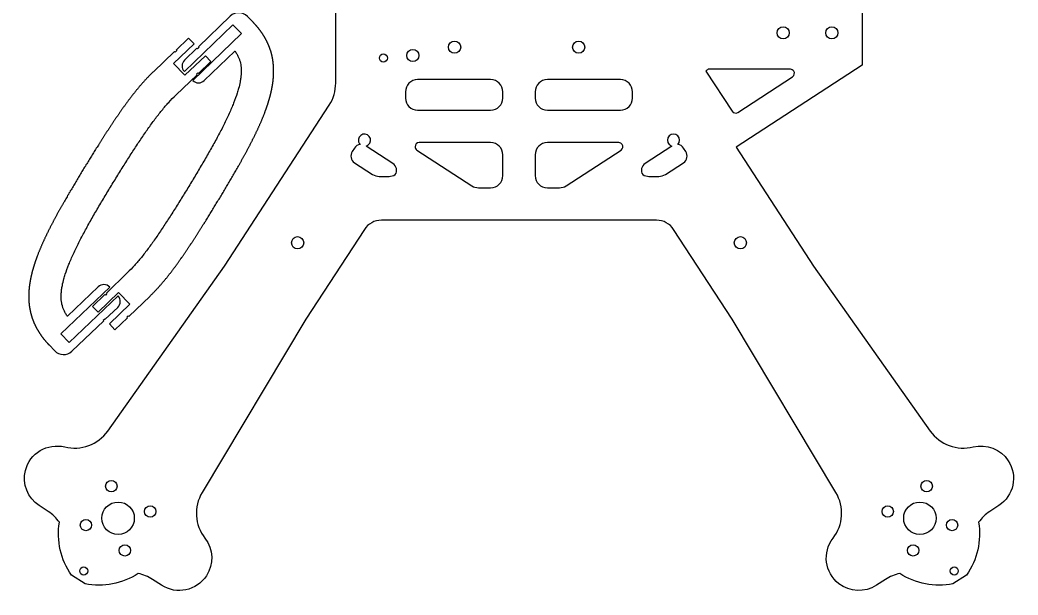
# Model space of a CAD drawing. Header units: millimetres. Extents: x 49 to 295, y -202 to 99.
# Drawn here: x 49 to 295.1, y -201.9 to -60.1 of the extents above; entities that cross this region are included whole.
import ezdxf

# ---------------------------------------------------------------- set-up
doc = ezdxf.new("R2010")
doc.units = ezdxf.units.MM
doc.header["$MEASUREMENT"] = 0
doc.layers.add('Layer 1', color=7, linetype='Continuous', lineweight=0)

msp = doc.modelspace()

# ---------------------------------------------------------------- linework, layer by layer
at = {"layer": 'Layer 1', "color": 18, "lineweight": 25, "true_color": 0x000000}
for p, q in [((218.15, -72.66), (224.61, -82.57)), ((238.96, -72.22), (218.66, -72.22)), ((225.99, -82.86), (239.51, -74.06))]:
    msp.add_line(p, q, dxfattribs=at)
for points in [[(81.09, -128.14), (81.19, -128.04), (81.29, -127.95), (81.39, -127.85), (81.49, -127.75), (81.59, -127.65), (81.69, -127.55), (81.79, -127.45), (81.89, -127.35), (81.99, -127.25), (82.09, -127.15), (82.18, -127.04), (82.28, -126.94), (82.38, -126.84), (82.48, -126.74), (82.57, -126.64), (82.67, -126.53), (82.77, -126.43), (82.86, -126.32), (82.96, -126.22), (83.06, -126.11), (83.15, -126.01), (83.25, -125.9), (83.34, -125.8), (83.44, -125.69), (83.53, -125.59), (83.63, -125.48), (83.72, -125.37), (83.81, -125.27), (83.91, -125.16), (84, -125.05), (84.09, -124.94), (84.19, -124.83), (84.28, -124.72), (84.37, -124.61), (84.47, -124.51), (84.56, -124.4), (84.65, -124.29), (84.74, -124.17), (84.83, -124.06), (84.92, -123.95), (85.02, -123.84), (85.11, -123.73), (85.2, -123.62), (85.29, -123.51), (85.38, -123.39), (85.47, -123.28), (85.56, -123.17), (85.65, -123.05), (85.74, -122.94), (85.83, -122.83), (85.92, -122.71), (86.01, -122.6), (86.1, -122.48), (86.19, -122.37), (86.28, -122.25), (86.36, -122.14), (86.45, -122.02), (86.54, -121.9), (86.63, -121.79), (86.72, -121.67), (86.81, -121.55), (86.89, -121.44), (86.98, -121.32), (87.07, -121.2), (87.16, -121.08), (87.25, -120.96), (87.33, -120.85), (87.42, -120.73), (87.51, -120.61), (87.6, -120.49), (87.68, -120.37), (87.77, -120.25), (87.86, -120.13), (87.94, -120.01), (88.03, -119.89), (88.12, -119.77), (88.2, -119.65), (88.29, -119.53), (88.38, -119.4), (88.46, -119.28), (88.55, -119.16), (88.63, -119.04), (88.72, -118.92), (88.81, -118.79), (88.89, -118.67), (88.98, -118.55), (89.06, -118.42), (89.15, -118.3), (89.24, -118.18), (89.32, -118.05), (89.41, -117.93), (89.49, -117.8), (89.58, -117.68), (89.66, -117.55), (89.75, -117.43), (89.83, -117.3), (89.92, -117.18), (90, -117.05), (90.09, -116.93), (90.17, -116.8), (90.26, -116.67), (90.34, -116.55), (90.43, -116.42), (90.51, -116.29), (90.6, -116.17), (90.68, -116.04), (90.77, -115.91), (90.85, -115.78), (90.94, -115.66), (91.02, -115.53), (91.11, -115.4), (91.19, -115.27), (91.28, -115.14), (91.36, -115.02), (91.44, -114.89), (91.53, -114.76), (91.61, -114.63), (91.7, -114.5), (91.78, -114.37), (91.87, -114.24), (91.95, -114.11), (92.04, -113.98), (92.12, -113.85), (92.21, -113.72), (92.29, -113.59), (92.37, -113.46), (92.46, -113.33), (92.54, -113.19), (92.63, -113.06), (92.71, -112.93), (92.8, -112.8), (92.88, -112.67), (92.96, -112.54), (93.05, -112.4), (93.13, -112.27), (93.22, -112.14), (93.3, -112.01), (93.39, -111.87), (93.47, -111.74), (93.55, -111.61), (93.64, -111.47), (93.72, -111.34), (93.81, -111.21), (93.89, -111.07), (93.98, -110.94), (94.06, -110.81), (94.14, -110.67), (94.23, -110.54), (94.31, -110.4), (94.4, -110.27), (94.48, -110.14), (94.56, -110), (94.73, -109.73), (94.9, -109.46), (95.07, -109.19), (95.24, -108.92), (95.41, -108.65), (95.58, -108.38), (95.74, -108.1), (95.91, -107.83), (96.08, -107.56), (96.25, -107.28), (96.42, -107.01), (96.59, -106.73), (96.75, -106.46), (96.92, -106.18), (97.09, -105.91), (97.26, -105.63), (97.43, -105.36), (97.6, -105.08), (97.76, -104.8), (97.93, -104.52), (98.1, -104.25), (98.27, -103.97), (98.44, -103.69), (98.6, -103.41), (98.77, -103.13), (98.94, -102.85), (99.11, -102.57), (99.27, -102.29), (99.44, -102.01), (99.61, -101.73), (99.77, -101.45), (99.94, -101.17), (100.11, -100.89), (100.27, -100.61), (100.44, -100.33), (100.6, -100.05), (100.77, -99.77), (100.94, -99.49), (101.1, -99.2), (101.26, -98.92), (101.43, -98.64), (101.59, -98.36), (101.76, -98.08), (101.92, -97.79), (102.08, -97.51), (102.24, -97.23), (102.41, -96.94), (102.57, -96.66), (102.73, -96.38), (102.89, -96.1), (102.97, -95.95), (103.05, -95.81), (103.13, -95.67), (103.21, -95.53), (103.29, -95.39), (103.37, -95.25), (103.45, -95.1), (103.53, -94.96), (103.61, -94.82), (103.68, -94.68), (103.76, -94.54), (103.84, -94.4), (103.92, -94.25), (104, -94.11), (104.08, -93.97), (104.15, -93.83), (104.23, -93.69), (104.31, -93.55), (104.39, -93.4), (104.46, -93.26), (104.54, -93.12), (104.62, -92.98), (104.69, -92.84), (104.77, -92.7), (104.85, -92.55), (104.92, -92.41), (105, -92.27), (105.07, -92.13), (105.15, -91.99), (105.22, -91.84), (105.3, -91.7), (105.37, -91.56), (105.45, -91.42), (105.52, -91.28), (105.6, -91.14), (105.67, -91), (105.74, -90.85), (105.82, -90.71), (105.89, -90.57), (105.96, -90.43), (106.04, -90.29), (106.11, -90.15), (106.18, -90), (106.25, -89.86), (106.32, -89.72), (106.39, -89.58), (106.47, -89.44), (106.54, -89.3), (106.61, -89.16), (106.68, -89.01), (106.75, -88.87), (106.82, -88.73), (106.89, -88.59), (106.95, -88.45), (107.02, -88.31), (107.09, -88.17), (107.16, -88.03), (107.23, -87.88), (107.29, -87.74), (107.36, -87.6), (107.43, -87.46), (107.49, -87.32), (107.56, -87.18), (107.63, -87.04), (107.69, -86.9), (107.76, -86.76), (107.82, -86.62), (107.88, -86.48), (107.95, -86.33), (108.01, -86.19), (108.08, -86.05), (108.14, -85.91), (108.2, -85.77), (108.26, -85.63), (108.32, -85.49), (108.38, -85.35), (108.45, -85.21), (108.51, -85.07), (108.57, -84.93), (108.62, -84.79), (108.68, -84.65), (108.74, -84.51), (108.8, -84.37), (108.86, -84.23), (108.92, -84.09), (108.97, -83.95), (109.03, -83.81), (109.08, -83.67), (109.14, -83.53), (109.2, -83.39), (109.25, -83.25), (109.3, -83.11), (109.36, -82.97), (109.41, -82.83), (109.46, -82.69), (109.51, -82.55), (109.57, -82.41), (109.59, -82.34), (109.62, -82.27), (109.64, -82.2), (109.67, -82.13), (109.69, -82.06), (109.72, -81.99), (109.74, -81.92), (109.77, -81.85), (109.79, -81.78), (109.82, -81.71), (109.84, -81.64), (109.86, -81.57), (109.89, -81.5), (109.91, -81.43), (109.94, -81.37), (109.96, -81.3), (109.98, -81.23), (110.01, -81.16), (110.03, -81.09), (110.05, -81.02), (110.08, -80.95), (110.1, -80.88), (110.12, -80.81), (110.14, -80.74), (110.17, -80.67), (110.19, -80.6), (110.21, -80.53), (110.23, -80.46), (110.25, -80.39), (110.28, -80.32), (110.3, -80.25), (110.32, -80.19), (110.34, -80.12), (110.36, -80.05), (110.38, -79.98), (110.4, -79.91), (110.42, -79.84), (110.44, -79.77), (110.46, -79.7), (110.48, -79.63), (110.5, -79.56), (110.52, -79.49), (110.54, -79.42), (110.56, -79.35), (110.58, -79.29), (110.6, -79.22), (110.62, -79.15), (110.64, -79.08), (110.66, -79.01), (110.67, -78.94), (110.69, -78.87), (110.71, -78.8), (110.73, -78.73), (110.75, -78.66), (110.76, -78.6), (110.78, -78.53), (110.8, -78.46), (110.82, -78.39), (110.83, -78.32), (110.85, -78.25), (110.87, -78.18), (110.88, -78.11), (110.9, -78.04), (110.92, -77.98), (110.93, -77.91), (110.95, -77.84), (110.96, -77.77), (110.98, -77.7), (110.99, -77.63), (111.01, -77.56), (111.02, -77.49), (111.04, -77.43), (111.05, -77.36), (111.07, -77.29), (111.08, -77.22), (111.1, -77.15), (111.11, -77.08), (111.12, -77.01), (111.14, -76.95), (111.15, -76.88), (111.16, -76.81), (111.18, -76.74), (111.19, -76.67), (111.2, -76.6), (111.21, -76.54), (111.23, -76.47), (111.24, -76.4), (111.25, -76.33), (111.26, -76.26), (111.27, -76.19), (111.28, -76.13), (111.29, -76.06), (111.3, -75.99), (111.32, -75.92), (111.33, -75.85), (111.34, -75.78), (111.35, -75.72), (111.36, -75.65), (111.36, -75.58), (111.37, -75.51), (111.38, -75.44), (111.39, -75.38), (111.4, -75.31), (111.41, -75.24), (111.42, -75.17), (111.43, -75.1), (111.43, -75.03), (111.44, -74.97), (111.45, -74.9), (111.46, -74.83), (111.46, -74.76), (111.47, -74.69), (111.48, -74.63), (111.48, -74.56), (111.49, -74.49), (111.5, -74.42), (111.5, -74.36), (111.51, -74.29), (111.51, -74.22), (111.52, -74.15), (111.52, -74.08), (111.53, -74.02), (111.53, -73.95), (111.54, -73.88), (111.54, -73.81), (111.54, -73.75), (111.55, -73.68), (111.55, -73.61), (111.55, -73.54), (111.56, -73.48), (111.56, -73.41), (111.56, -73.34), (111.56, -73.27), (111.57, -73.21), (111.57, -73.14), (111.57, -73.07), (111.57, -73), (111.57, -72.94), (111.57, -72.87), (111.57, -72.8), (111.57, -72.73), (111.57, -72.67), (111.57, -72.6), (111.57, -72.53), (111.57, -72.46), (111.57, -72.4), (111.57, -72.33), (111.57, -72.26), (111.57, -72.2), (111.57, -72.13), (111.56, -72.06), (111.56, -71.99), (111.56, -71.93), (111.56, -71.86), (111.55, -71.79), (111.55, -71.73), (111.55, -71.66), (111.54, -71.59), (111.54, -71.52), (111.53, -71.46), (111.53, -71.39), (111.53, -71.32), (111.52, -71.26), (111.51, -71.19), (111.51, -71.12), (111.5, -71.06), (111.5, -70.99), (111.49, -70.92), (111.48, -70.86), (111.48, -70.79), (111.47, -70.72), (111.46, -70.66), (111.45, -70.59), (111.45, -70.52), (111.44, -70.46), (111.43, -70.39), (111.42, -70.32), (111.41, -70.26), (111.4, -70.19), (111.39, -70.12), (111.38, -70.06), (111.37, -69.99), (111.36, -69.92), (111.35, -69.86), (111.34, -69.79), (111.33, -69.72), (111.32, -69.66), (111.31, -69.59), (111.29, -69.52), (111.28, -69.46), (111.27, -69.39), (111.26, -69.32), (111.24, -69.26), (111.23, -69.19), (111.22, -69.13), (111.2, -69.06), (111.19, -68.99), (111.17, -68.93), (111.16, -68.86), (111.14, -68.8), (111.13, -68.73), (111.11, -68.66), (111.09, -68.6), (111.08, -68.53), (111.06, -68.46), (111.04, -68.4), (111.03, -68.33), (111.01, -68.27), (110.99, -68.2), (110.97, -68.13), (110.95, -68.07), (110.94, -68), (110.92, -67.94), (110.9, -67.87), (110.88, -67.81), (110.86, -67.74), (110.84, -67.67), (110.82, -67.61), (110.79, -67.54), (110.77, -67.48), (110.75, -67.41), (110.73, -67.35), (110.71, -67.28), (110.68, -67.21), (110.66, -67.15), (110.64, -67.08), (110.61, -67.02), (110.59, -66.95), (110.57, -66.89), (110.54, -66.82), (110.52, -66.76), (110.49, -66.69), (110.47, -66.62), (110.44, -66.56), (110.41, -66.49), (110.39, -66.43), (110.36, -66.36), (110.33, -66.3), (110.31, -66.23), (110.28, -66.17), (110.25, -66.1), (110.22, -66.04), (110.19, -65.97), (110.16, -65.91), (110.13, -65.84), (110.1, -65.78), (110.07, -65.71), (110.04, -65.65), (110.01, -65.58), (109.98, -65.52), (109.95, -65.45), (109.92, -65.38), (109.88, -65.32), (109.85, -65.25), (109.82, -65.19), (109.79, -65.13), (109.75, -65.06), (109.72, -65), (109.68, -64.93), (109.65, -64.87), (109.61, -64.8), (109.58, -64.74), (109.54, -64.67), (109.51, -64.61), (109.47, -64.54), (109.43, -64.48), (109.39, -64.41), (109.36, -64.35), (109.32, -64.28), (109.28, -64.22), (109.24, -64.15), (109.2, -64.09), (109.16, -64.02), (109.12, -63.96), (109.08, -63.9), (109.04, -63.83), (109, -63.77), (108.96, -63.7), (108.92, -63.64), (108.88, -63.57), (108.83, -63.51), (108.79, -63.44), (108.75, -63.38), (108.7, -63.32), (108.66, -63.25), (108.61, -63.19), (108.57, -63.12), (108.52, -63.06), (108.48, -62.99), (108.43, -62.93), (108.39, -62.87), (108.34, -62.8), (108.29, -62.74), (108.25, -62.67), (108.2, -62.61), (108.15, -62.54), (108.1, -62.48), (108.05, -62.42), (108, -62.35), (107.95, -62.29), (107.9, -62.22), (107.85, -62.16), (107.8, -62.1), (107.75, -62.03), (107.7, -61.97), (107.64, -61.91), (107.59, -61.84), (107.54, -61.78), (107.48, -61.71), (107.43, -61.65), (107.37, -61.59), (107.32, -61.52), (107.26, -61.46), (107.21, -61.39), (107.15, -61.33), (107.1, -61.27), (107.04, -61.2), (106.98, -61.14), (106.92, -61.08), (106.87, -61.01), (106.81, -60.95), (106.75, -60.89), (106.69, -60.82), (106.63, -60.76), (106.57, -60.7), (106.51, -60.63)], [(87.44, -78.61), (92.68, -73.6), (92.55, -73.46), (92.91, -73.11), (93.05, -73.26), (96.12, -70.32), (94.74, -68.88), (89.68, -73.71), (86.91, -70.82), (91.98, -65.98), (90.6, -64.54), (87.52, -67.47), (87.66, -67.61), (87.3, -67.96), (87.16, -67.82), (81.92, -72.82)], [(81.92, -72.82), (81.81, -72.92), (81.71, -73.02), (81.61, -73.11), (81.51, -73.21), (81.41, -73.31), (81.31, -73.41), (81.21, -73.51), (81.11, -73.61), (81.01, -73.71), (80.91, -73.81), (80.81, -73.91), (80.71, -74.02), (80.62, -74.12), (80.52, -74.22), (80.42, -74.32), (80.32, -74.42), (80.23, -74.53), (80.13, -74.63), (80.03, -74.74), (79.94, -74.84), (79.84, -74.94), (79.75, -75.05), (79.65, -75.15), (79.55, -75.26), (79.46, -75.37), (79.36, -75.47), (79.27, -75.58), (79.18, -75.69), (79.08, -75.79), (78.99, -75.9), (78.89, -76.01), (78.8, -76.12), (78.71, -76.23), (78.61, -76.33), (78.52, -76.44), (78.43, -76.55), (78.34, -76.66), (78.24, -76.77), (78.15, -76.88), (78.06, -76.99), (77.97, -77.1), (77.88, -77.22), (77.78, -77.33), (77.69, -77.44), (77.6, -77.55), (77.51, -77.66), (77.42, -77.78), (77.33, -77.89), (77.24, -78), (77.15, -78.12), (77.06, -78.23), (76.97, -78.34), (76.88, -78.46), (76.79, -78.57), (76.7, -78.69), (76.61, -78.8), (76.52, -78.92), (76.43, -79.04), (76.34, -79.15), (76.26, -79.27), (76.17, -79.38), (76.08, -79.5), (75.99, -79.62), (75.9, -79.74), (75.81, -79.85), (75.72, -79.97), (75.64, -80.09), (75.55, -80.21), (75.46, -80.33), (75.37, -80.45), (75.29, -80.56), (75.2, -80.68), (75.11, -80.8), (75.02, -80.92), (74.94, -81.04), (74.85, -81.16), (74.76, -81.28), (74.67, -81.41), (74.59, -81.53), (74.5, -81.65), (74.41, -81.77), (74.33, -81.89), (74.24, -82.01), (74.15, -82.14), (74.07, -82.26), (73.98, -82.38), (73.9, -82.5), (73.81, -82.63), (73.72, -82.75), (73.64, -82.87), (73.55, -83), (73.47, -83.12), (73.38, -83.25), (73.29, -83.37), (73.21, -83.5), (73.12, -83.62), (73.04, -83.75), (72.95, -83.87), (72.86, -84), (72.78, -84.12), (72.69, -84.25), (72.61, -84.37), (72.52, -84.5), (72.44, -84.63), (72.35, -84.75), (72.27, -84.88), (72.18, -85.01), (72.1, -85.14), (72.01, -85.26), (71.92, -85.39), (71.84, -85.52), (71.75, -85.65), (71.67, -85.77), (71.58, -85.9), (71.5, -86.03), (71.41, -86.16), (71.33, -86.29), (71.24, -86.42), (71.16, -86.55), (71.07, -86.68), (70.99, -86.81), (70.9, -86.94), (70.82, -87.07), (70.73, -87.2), (70.65, -87.33), (70.56, -87.46), (70.48, -87.59), (70.39, -87.72), (70.31, -87.85), (70.22, -87.98), (70.14, -88.11), (70.05, -88.24), (69.97, -88.37), (69.88, -88.51), (69.8, -88.64), (69.71, -88.77), (69.63, -88.9), (69.55, -89.04), (69.46, -89.17), (69.38, -89.3), (69.29, -89.43), (69.21, -89.57), (69.12, -89.7), (69.04, -89.83), (68.95, -89.97), (68.87, -90.1), (68.78, -90.23), (68.7, -90.37), (68.61, -90.5), (68.53, -90.63), (68.44, -90.77), (68.36, -90.9), (68.19, -91.17), (68.02, -91.44), (67.85, -91.71), (67.68, -91.98), (67.51, -92.25), (67.34, -92.52), (67.17, -92.79), (67, -93.07), (66.83, -93.34), (66.66, -93.61), (66.49, -93.89), (66.32, -94.16), (66.15, -94.43), (65.98, -94.71), (65.81, -94.98), (65.64, -95.26), (65.47, -95.53), (65.3, -95.81), (65.14, -96.09), (64.97, -96.36), (64.8, -96.64), (64.63, -96.92), (64.46, -97.2), (64.29, -97.47), (64.12, -97.75), (63.95, -98.03), (63.78, -98.31), (63.61, -98.59), (63.45, -98.87), (63.28, -99.15), (63.11, -99.43), (62.94, -99.71), (62.78, -99.99), (62.61, -100.27), (62.44, -100.55), (62.27, -100.83), (62.11, -101.11), (61.94, -101.39), (61.77, -101.67), (61.61, -101.95), (61.44, -102.23), (61.28, -102.51), (61.11, -102.8), (60.95, -103.08), (60.78, -103.36), (60.62, -103.64), (60.46, -103.92), (60.3, -104.21), (60.13, -104.49), (59.97, -104.77), (59.89, -104.91), (59.81, -105.05), (59.73, -105.19), (59.65, -105.34), (59.57, -105.48), (59.49, -105.62), (59.41, -105.76), (59.33, -105.9), (59.25, -106.04), (59.17, -106.18), (59.09, -106.33), (59.01, -106.47), (58.93, -106.61), (58.85, -106.75), (58.78, -106.89), (58.7, -107.03), (58.62, -107.17), (58.54, -107.31), (58.46, -107.46), (58.38, -107.6), (58.31, -107.74), (58.23, -107.88), (58.15, -108.02), (58.08, -108.16), (58, -108.3), (57.92, -108.45), (57.85, -108.59), (57.77, -108.73), (57.69, -108.87), (57.62, -109.01), (57.54, -109.15), (57.47, -109.29), (57.39, -109.44), (57.32, -109.58), (57.24, -109.72), (57.17, -109.86), (57.09, -110), (57.02, -110.14), (56.95, -110.28), (56.87, -110.42), (56.8, -110.57), (56.73, -110.71), (56.65, -110.85), (56.58, -110.99), (56.51, -111.13), (56.44, -111.27), (56.37, -111.41), (56.29, -111.55), (56.22, -111.69), (56.15, -111.84), (56.08, -111.98), (56.01, -112.12), (55.94, -112.26), (55.87, -112.4), (55.8, -112.54), (55.73, -112.68), (55.67, -112.82), (55.6, -112.96), (55.53, -113.1), (55.46, -113.24), (55.39, -113.38), (55.33, -113.53), (55.26, -113.67), (55.19, -113.81), (55.13, -113.95), (55.06, -114.09), (55, -114.23), (54.93, -114.37), (54.87, -114.51), (54.8, -114.65), (54.74, -114.79), (54.68, -114.93), (54.61, -115.07), (54.55, -115.21), (54.49, -115.35), (54.43, -115.49), (54.37, -115.63), (54.31, -115.77), (54.25, -115.91), (54.19, -116.05), (54.13, -116.19), (54.07, -116.33), (54.01, -116.47), (53.95, -116.61), (53.89, -116.75), (53.83, -116.89), (53.78, -117.03), (53.72, -117.17), (53.66, -117.31), (53.61, -117.45), (53.55, -117.59), (53.5, -117.73), (53.45, -117.87), (53.39, -118.01), (53.34, -118.15), (53.29, -118.29), (53.23, -118.43), (53.21, -118.5), (53.18, -118.57), (53.16, -118.64), (53.13, -118.71), (53.11, -118.77), (53.08, -118.84), (53.06, -118.91), (53.03, -118.98), (53.01, -119.05), (52.98, -119.12), (52.96, -119.19), (52.93, -119.26), (52.91, -119.33), (52.88, -119.4), (52.86, -119.47), (52.84, -119.54), (52.81, -119.61), (52.79, -119.68), (52.76, -119.75), (52.74, -119.82), (52.72, -119.89), (52.69, -119.96), (52.67, -120.03), (52.65, -120.09), (52.63, -120.16), (52.6, -120.23), (52.58, -120.3), (52.56, -120.37), (52.54, -120.44), (52.52, -120.51), (52.49, -120.58), (52.47, -120.65), (52.45, -120.72), (52.43, -120.79), (52.41, -120.86), (52.39, -120.93), (52.37, -120.99), (52.35, -121.06), (52.33, -121.13), (52.31, -121.2), (52.28, -121.27), (52.26, -121.34), (52.24, -121.41), (52.23, -121.48), (52.21, -121.55), (52.19, -121.62), (52.17, -121.68), (52.15, -121.75), (52.13, -121.82), (52.11, -121.89), (52.09, -121.96), (52.07, -122.03), (52.05, -122.1), (52.04, -122.17), (52.02, -122.24), (52, -122.3), (51.98, -122.37), (51.97, -122.44), (51.95, -122.51), (51.93, -122.58), (51.91, -122.65), (51.9, -122.72), (51.88, -122.79), (51.86, -122.85), (51.85, -122.92), (51.83, -122.99), (51.82, -123.06), (51.8, -123.13), (51.79, -123.2), (51.77, -123.27), (51.75, -123.34), (51.74, -123.4), (51.72, -123.47), (51.71, -123.54), (51.7, -123.61), (51.68, -123.68), (51.67, -123.75), (51.65, -123.82), (51.64, -123.88), (51.63, -123.95), (51.61, -124.02), (51.6, -124.09), (51.59, -124.16), (51.57, -124.23), (51.56, -124.29), (51.55, -124.36), (51.54, -124.43), (51.52, -124.5), (51.51, -124.57), (51.5, -124.64), (51.49, -124.7), (51.48, -124.77), (51.47, -124.84), (51.46, -124.91), (51.45, -124.98), (51.44, -125.04), (51.42, -125.11), (51.41, -125.18), (51.4, -125.25), (51.4, -125.32), (51.39, -125.39), (51.38, -125.45), (51.37, -125.52), (51.36, -125.59), (51.35, -125.66), (51.34, -125.73), (51.33, -125.79), (51.33, -125.86), (51.32, -125.93), (51.31, -126), (51.3, -126.07), (51.3, -126.13), (51.29, -126.2), (51.28, -126.27), (51.28, -126.34), (51.27, -126.4), (51.26, -126.47), (51.26, -126.54), (51.25, -126.61), (51.25, -126.68), (51.24, -126.74), (51.24, -126.81), (51.23, -126.88), (51.23, -126.95), (51.22, -127.01), (51.22, -127.08), (51.21, -127.15), (51.21, -127.22), (51.21, -127.28), (51.2, -127.35), (51.2, -127.42), (51.2, -127.49), (51.2, -127.55), (51.19, -127.62), (51.19, -127.69), (51.19, -127.76), (51.19, -127.82), (51.19, -127.89), (51.18, -127.96), (51.18, -128.03), (51.18, -128.09), (51.18, -128.16), (51.18, -128.23), (51.18, -128.3), (51.18, -128.36), (51.18, -128.43), (51.18, -128.5), (51.19, -128.57), (51.19, -128.63), (51.19, -128.7), (51.19, -128.77), (51.19, -128.83), (51.19, -128.9), (51.2, -128.97), (51.2, -129.04), (51.2, -129.1), (51.21, -129.17), (51.21, -129.24), (51.21, -129.3), (51.22, -129.37), (51.22, -129.44), (51.23, -129.5), (51.23, -129.57), (51.24, -129.64), (51.24, -129.71), (51.25, -129.77), (51.25, -129.84), (51.26, -129.91), (51.26, -129.97), (51.27, -130.04), (51.28, -130.11), (51.29, -130.17), (51.29, -130.24), (51.3, -130.31), (51.31, -130.37), (51.32, -130.44), (51.33, -130.51), (51.33, -130.57), (51.34, -130.64), (51.35, -130.71), (51.36, -130.77), (51.37, -130.84), (51.38, -130.91), (51.39, -130.97), (51.4, -131.04), (51.41, -131.11), (51.43, -131.17), (51.44, -131.24), (51.45, -131.31), (51.46, -131.37), (51.47, -131.44), (51.49, -131.5), (51.5, -131.57), (51.51, -131.64), (51.53, -131.7), (51.54, -131.77), (51.55, -131.84), (51.57, -131.9), (51.58, -131.97), (51.6, -132.03), (51.61, -132.1), (51.63, -132.17), (51.64, -132.23), (51.66, -132.3), (51.68, -132.37), (51.69, -132.43), (51.71, -132.5), (51.73, -132.56), (51.75, -132.63), (51.76, -132.7), (51.78, -132.76), (51.8, -132.83), (51.82, -132.89), (51.84, -132.96), (51.86, -133.03), (51.88, -133.09), (51.9, -133.16), (51.92, -133.22), (51.94, -133.29), (51.96, -133.35), (51.98, -133.42), (52, -133.49), (52.03, -133.55), (52.05, -133.62), (52.07, -133.68), (52.09, -133.75), (52.12, -133.81), (52.14, -133.88), (52.17, -133.95), (52.19, -134.01), (52.21, -134.08), (52.24, -134.14), (52.26, -134.21), (52.29, -134.27), (52.32, -134.34), (52.34, -134.41), (52.37, -134.47), (52.4, -134.54), (52.42, -134.6), (52.45, -134.67), (52.48, -134.73), (52.51, -134.8), (52.54, -134.86), (52.56, -134.93), (52.59, -134.99), (52.62, -135.06), (52.65, -135.12), (52.68, -135.19), (52.71, -135.25), (52.74, -135.32), (52.78, -135.39), (52.81, -135.45), (52.84, -135.52), (52.87, -135.58), (52.9, -135.65), (52.94, -135.71), (52.97, -135.78), (53.01, -135.84), (53.04, -135.91), (53.07, -135.97), (53.11, -136.04), (53.14, -136.1), (53.18, -136.17), (53.22, -136.23), (53.25, -136.3), (53.29, -136.36), (53.33, -136.43), (53.36, -136.49), (53.4, -136.56), (53.44, -136.62), (53.48, -136.68), (53.52, -136.75), (53.56, -136.81), (53.6, -136.88), (53.64, -136.94), (53.68, -137.01), (53.72, -137.07), (53.76, -137.14), (53.8, -137.2), (53.84, -137.27), (53.88, -137.33), (53.93, -137.4), (53.97, -137.46), (54.01, -137.53), (54.06, -137.59), (54.1, -137.65), (54.14, -137.72), (54.19, -137.78), (54.23, -137.85), (54.28, -137.91), (54.33, -137.98), (54.37, -138.04), (54.42, -138.11), (54.47, -138.17), (54.52, -138.23), (54.56, -138.3), (54.61, -138.36), (54.66, -138.43), (54.71, -138.49), (54.76, -138.56), (54.81, -138.62), (54.86, -138.68), (54.91, -138.75), (54.96, -138.81), (55.01, -138.88), (55.07, -138.94), (55.12, -139), (55.17, -139.07), (55.23, -139.13), (55.28, -139.2), (55.33, -139.26), (55.39, -139.32), (55.44, -139.39), (55.5, -139.45), (55.55, -139.52), (55.61, -139.58), (55.67, -139.64), (55.72, -139.71), (55.78, -139.77), (55.84, -139.84), (55.9, -139.9), (55.96, -139.96), (56.02, -140.03), (56.08, -140.09), (56.14, -140.15), (56.2, -140.22)], [(75.54, -122.38), (70.32, -127.41), (70.45, -127.55), (70.09, -127.9), (69.95, -127.76), (66.89, -130.7), (68.28, -132.14), (73.32, -127.29), (76.1, -130.17), (71.06, -135.03), (72.44, -136.47), (75.5, -133.52), (75.37, -133.37), (75.73, -133.03), (75.86, -133.17), (81.09, -128.14)]]:
    msp.add_lwpolyline(points, dxfattribs=at)
for centre, radius in [((237.19, -63.22), 1.5), ((249.19, -63.22), 1.5), ((156.18, -66.76), 1.5), ((186.77, -66.78), 1.5), ((138.63, -69.45), 1), ((145.88, -68.82), 1.5), ((117.48, -115), 1.5), ((226.64, -115), 1.5), ((71.55, -175.03), 1.4), ((272.57, -175.03), 1.4), ((73.22, -182.95), 4), ((270.9, -182.95), 4), ((81.14, -181.28), 1.4), ((262.97, -181.28), 1.4), ((65.29, -184.63), 1.4), ((278.83, -184.63), 1.4), ((74.89, -190.88), 1.4), ((269.23, -190.88), 1.4), ((64.75, -195.95), 1), ((279.37, -195.95), 1)]:
    msp.add_circle(centre, radius, dxfattribs=at)
for points, knots in [([(224.59, 30.94), (224.59, 30.94), (210.18, 8.82), (210.18, 8.82), (209.26, 7.4), (207.68, 6.55), (205.99, 6.55), (205.99, 6.55), (138.13, 6.55), (138.13, 6.55), (136.44, 6.55), (134.86, 7.4), (133.94, 8.82), (133.94, 8.82), (119.53, 30.94), (119.53, 30.94), (119.53, 30.94), (93.94, 73.69), (93.94, 73.69), (91.82, 77.23), (92.09, 81.71), (94.62, 84.96), (97.33, 88.45), (96.7, 93.48), (93.21, 96.19), (90.52, 98.28), (86.79, 98.44), (83.94, 96.57), (83.94, 96.57), (81.71, 95.12), (81.71, 95.12), (80.63, 94.42), (79.43, 93.94), (78.17, 93.69), (74.29, 96.19), (69.6, 97.1), (65.06, 96.23), (65.06, 96.23), (61.71, 94.05), (61.71, 94.05), (59.09, 90.25), (58.02, 85.59), (58.74, 81.03), (58, 79.98), (57.07, 79.08), (56, 78.38), (56, 78.38), (53.77, 76.93), (53.77, 76.93), (50.07, 74.51), (49.02, 69.56), (51.43, 65.86), (53.29, 63), (56.76, 61.63), (60.07, 62.46), (64.07, 63.46), (68.28, 61.9), (70.66, 58.53), (70.66, 58.53), (99.42, 17.84), (99.42, 17.84), (99.42, 17.84), (125.26, -21.83), (125.26, -21.83), (126.32, -23.46), (126.88, -25.35), (126.88, -27.29), (126.88, -27.29), (126.88, -75.62), (126.88, -75.62), (126.88, -77.55), (126.32, -79.45), (125.26, -81.07), (125.26, -81.07), (99.42, -120.75), (99.42, -120.75), (99.42, -120.75), (70.66, -161.44), (70.66, -161.44), (68.28, -164.8), (64.07, -166.36), (60.07, -165.37), (55.78, -164.3), (51.44, -166.91), (50.37, -171.19), (49.55, -174.5), (50.91, -177.97), (53.77, -179.83), (53.77, -179.83), (56, -181.28), (56, -181.28), (57.07, -181.98), (58, -182.88), (58.74, -183.94), (58.02, -188.5), (59.09, -193.16), (61.71, -196.96), (61.71, -196.96), (65.06, -199.14), (65.06, -199.14), (69.6, -200), (74.29, -199.09), (78.17, -196.6), (79.43, -196.84), (80.63, -197.33), (81.71, -198.03), (81.71, -198.03), (83.94, -199.48), (83.94, -199.48), (87.64, -201.89), (92.59, -200.85), (95, -197.14), (96.87, -194.29), (96.71, -190.56), (94.62, -187.87), (92.09, -184.61), (91.82, -180.14), (93.94, -176.6), (93.94, -176.6), (119.53, -133.85), (119.53, -133.85), (119.53, -133.85), (133.94, -111.72), (133.94, -111.72), (134.86, -110.31), (136.44, -109.45), (138.13, -109.45), (138.13, -109.45), (205.99, -109.45), (205.99, -109.45), (207.68, -109.45), (209.26, -110.31), (210.18, -111.72), (210.18, -111.72), (224.59, -133.85), (224.59, -133.85), (224.59, -133.85), (250.18, -176.6), (250.18, -176.6), (252.3, -180.14), (252.03, -184.61), (249.5, -187.87), (246.79, -191.36), (247.42, -196.39), (250.91, -199.1), (253.6, -201.19), (257.33, -201.34), (260.18, -199.48), (260.18, -199.48), (262.41, -198.03), (262.41, -198.03), (263.49, -197.33), (264.69, -196.84), (265.95, -196.6), (269.83, -199.09), (274.52, -200), (279.06, -199.14), (279.06, -199.14), (282.41, -196.96), (282.41, -196.96), (285.03, -193.16), (286.1, -188.5), (285.38, -183.94), (286.12, -182.88), (287.05, -181.98), (288.12, -181.28), (288.12, -181.28), (290.35, -179.83), (290.35, -179.83), (294.05, -177.42), (295.1, -172.46), (292.69, -168.76), (290.82, -165.9), (287.36, -164.54), (284.05, -165.37), (280.05, -166.36), (275.84, -164.8), (273.46, -161.44), (273.46, -161.44), (244.7, -120.75), (244.7, -120.75), (244.7, -120.75), (225.62, -91.46), (225.62, -91.46), (225.62, -91.46), (256.69, -71.22), (256.69, -71.22), (256.69, -71.22), (256.69, -32.23), (256.69, -32.23), (256.69, -31.89), (256.52, -31.58), (256.23, -31.39), (256.23, -31.39), (226.46, -12), (226.46, -12), (226, -11.69), (225.87, -11.07), (226.17, -10.61), (226.17, -10.61), (244.7, 17.84), (244.7, 17.84), (244.7, 17.84), (273.46, 58.53), (273.46, 58.53), (275.84, 61.9), (280.05, 63.46), (284.05, 62.46), (288.33, 61.39), (292.68, 64), (293.75, 68.29), (294.57, 71.6), (293.21, 75.06), (290.35, 76.93), (290.35, 76.93), (288.12, 78.38), (288.12, 78.38), (287.05, 79.08), (286.12, 79.98), (285.38, 81.03), (286.1, 85.59), (285.03, 90.25), (282.41, 94.05), (282.41, 94.05), (279.06, 96.23), (279.06, 96.23), (274.52, 97.1), (269.83, 96.19), (265.95, 93.69), (264.69, 93.94), (263.49, 94.42), (262.41, 95.12), (262.41, 95.12), (260.18, 96.57), (260.18, 96.57), (256.48, 98.99), (251.53, 97.94), (249.11, 94.24), (247.25, 91.38), (247.41, 87.66), (249.5, 84.96), (252.03, 81.71), (252.3, 77.23), (250.18, 73.69), (250.18, 73.69), (224.59, 30.94), (224.59, 30.94)], [0, 0, 0, 0, 1, 1, 1, 2, 2, 2, 3, 3, 3, 4, 4, 4, 5, 5, 5, 6, 6, 6, 7, 7, 7, 8, 8, 8, 9, 9, 9, 10, 10, 10, 11, 11, 11, 12, 12, 12, 13, 13, 13, 14, 14, 14, 15, 15, 15, 16, 16, 16, 17, 17, 17, 18, 18, 18, 19, 19, 19, 20, 20, 20, 21, 21, 21, 22, 22, 22, 23, 23, 23, 24, 24, 24, 25, 25, 25, 26, 26, 26, 27, 27, 27, 28, 28, 28, 29, 29, 29, 30, 30, 30, 31, 31, 31, 32, 32, 32, 33, 33, 33, 34, 34, 34, 35, 35, 35, 36, 36, 36, 37, 37, 37, 38, 38, 38, 39, 39, 39, 40, 40, 40, 41, 41, 41, 42, 42, 42, 43, 43, 43, 44, 44, 44, 45, 45, 45, 46, 46, 46, 47, 47, 47, 48, 48, 48, 49, 49, 49, 50, 50, 50, 51, 51, 51, 52, 52, 52, 53, 53, 53, 54, 54, 54, 55, 55, 55, 56, 56, 56, 57, 57, 57, 58, 58, 58, 59, 59, 59, 60, 60, 60, 61, 61, 61, 62, 62, 62, 63, 63, 63, 64, 64, 64, 65, 65, 65, 66, 66, 66, 67, 67, 67, 68, 68, 68, 69, 69, 69, 70, 70, 70, 71, 71, 71, 72, 72, 72, 73, 73, 73, 74, 74, 74, 75, 75, 75, 76, 76, 76, 77, 77, 77, 78, 78, 78, 79, 79, 79, 80, 80, 80, 81, 81, 81, 82, 82, 82, 82]), ([(106.51, -60.63), (106.51, -60.63), (105.12, -59.19), (105.12, -59.19), (103.97, -58), (102.07, -57.96), (100.88, -59.11), (100.88, -59.11), (93.02, -66.67), (93.02, -66.67), (93.02, -66.67), (93.16, -66.82), (93.16, -66.82), (93.16, -66.82), (92.8, -67.16), (92.8, -67.16), (92.8, -67.16), (92.66, -67.02), (92.66, -67.02), (92.66, -67.02), (89.6, -69.97), (89.6, -69.97), (88.81, -70.73), (88.78, -72), (89.55, -72.79), (89.55, -72.79), (101.54, -61.25), (101.54, -61.25), (101.54, -61.25), (103.62, -63.41), (103.62, -63.41), (103.62, -63.41), (91.63, -74.96), (91.63, -74.96), (92.4, -75.75), (93.66, -75.78), (94.46, -75.01), (94.46, -75.01), (102.03, -67.72), (102.03, -67.72)], [0, 0, 0, 0, 1, 1, 1, 2, 2, 2, 3, 3, 3, 4, 4, 4, 5, 5, 5, 6, 6, 6, 7, 7, 7, 8, 8, 8, 9, 9, 9, 10, 10, 10, 11, 11, 11, 12, 12, 12, 13, 13, 13, 13]), ([(102.03, -67.72), (102.05, -67.76), (102.08, -67.81), (102.11, -67.85), (102.2, -67.98), (102.28, -68.1), (102.36, -68.23), (102.51, -68.48), (102.64, -68.72), (102.76, -68.95), (102.81, -69.07), (102.87, -69.19), (102.92, -69.3), (103.02, -69.53), (103.1, -69.76), (103.18, -69.99), (103.21, -70.1), (103.25, -70.22), (103.28, -70.33), (103.34, -70.56), (103.4, -70.79), (103.44, -71.03), (103.46, -71.15), (103.48, -71.27), (103.49, -71.4), (103.53, -71.64), (103.55, -71.9), (103.56, -72.16), (103.57, -72.29), (103.57, -72.43), (103.57, -72.56), (103.58, -72.84), (103.57, -73.12), (103.55, -73.42), (103.54, -73.57), (103.53, -73.72), (103.51, -73.87), (103.48, -74.18), (103.44, -74.5), (103.39, -74.83), (103.36, -75), (103.33, -75.17), (103.3, -75.34), (103.2, -75.85), (103.08, -76.39), (102.93, -76.95), (102.82, -77.32), (102.71, -77.71), (102.59, -78.1), (102.34, -78.88), (102.05, -79.7), (101.71, -80.55), (101.55, -80.97), (101.37, -81.4), (101.19, -81.84), (100.81, -82.71), (100.41, -83.61), (99.97, -84.52), (99.75, -84.98), (99.52, -85.44), (99.29, -85.9), (98.83, -86.83), (98.33, -87.77), (97.82, -88.72), (97.57, -89.2), (97.31, -89.68), (97.04, -90.16), (96.51, -91.12), (95.97, -92.09), (95.41, -93.06), (95.13, -93.55), (94.85, -94.04), (94.57, -94.53), (94, -95.5), (93.42, -96.48), (92.84, -97.46), (92.55, -97.95), (92.26, -98.44), (91.97, -98.92), (91.38, -99.9), (90.79, -100.87), (90.21, -101.83), (89.91, -102.32), (89.62, -102.8), (89.32, -103.27), (88.74, -104.23), (88.15, -105.18), (87.56, -106.11), (87.27, -106.58), (86.98, -107.04), (86.69, -107.5), (86.1, -108.42), (85.52, -109.33), (84.94, -110.21), (84.65, -110.65), (84.37, -111.09), (84.08, -111.53), (83.5, -112.39), (82.93, -113.23), (82.36, -114.05), (82.07, -114.46), (81.79, -114.86), (81.5, -115.26), (80.94, -116.05), (80.37, -116.81), (79.8, -117.54), (79.52, -117.91), (79.24, -118.27), (78.95, -118.62), (78.39, -119.31), (77.82, -119.98), (77.25, -120.6), (76.69, -121.23), (76.11, -121.82), (75.54, -122.38)], [0, 0, 0, 0, 1, 1, 1, 2, 2, 2, 3, 3, 3, 4, 4, 4, 5, 5, 5, 6, 6, 6, 7, 7, 7, 8, 8, 8, 9, 9, 9, 10, 10, 10, 11, 11, 11, 12, 12, 12, 13, 13, 13, 14, 14, 14, 15, 15, 15, 16, 16, 16, 17, 17, 17, 18, 18, 18, 19, 19, 19, 20, 20, 20, 21, 21, 21, 22, 22, 22, 23, 23, 23, 24, 24, 24, 25, 25, 25, 26, 26, 26, 27, 27, 27, 28, 28, 28, 29, 29, 29, 30, 30, 30, 31, 31, 31, 32, 32, 32, 33, 33, 33, 34, 34, 34, 35, 35, 35, 36, 36, 36, 37, 37, 37, 38, 38, 38, 38]), ([(239.51, -74.06), (239.97, -73.76), (240.1, -73.14), (239.8, -72.67), (239.61, -72.39), (239.3, -72.22), (238.96, -72.22)], [0, 0, 0, 0, 1, 1, 1, 2, 2, 2, 2]), ([(144.06, -79.31), (144.06, -79.31), (144.06, -77.78), (144.06, -77.78), (144.06, -76.12), (145.4, -74.78), (147.06, -74.78), (147.06, -74.78), (165.06, -74.78), (165.06, -74.78), (166.72, -74.78), (168.06, -76.12), (168.06, -77.78), (168.06, -77.78), (168.06, -79.31), (168.06, -79.31), (168.06, -80.96), (166.72, -82.31), (165.06, -82.31), (165.06, -82.31), (147.06, -82.31), (147.06, -82.31), (145.4, -82.31), (144.06, -80.96), (144.06, -79.31)], [0, 0, 0, 0, 1, 1, 1, 2, 2, 2, 3, 3, 3, 4, 4, 4, 5, 5, 5, 6, 6, 6, 7, 7, 7, 8, 8, 8, 8]), ([(200.06, -77.78), (200.06, -77.78), (200.06, -79.31), (200.06, -79.31), (200.06, -80.96), (198.72, -82.31), (197.06, -82.31), (197.06, -82.31), (179.06, -82.31), (179.06, -82.31), (177.4, -82.31), (176.06, -80.96), (176.06, -79.31), (176.06, -79.31), (176.06, -77.78), (176.06, -77.78), (176.06, -76.12), (177.4, -74.78), (179.06, -74.78), (179.06, -74.78), (197.06, -74.78), (197.06, -74.78), (198.72, -74.78), (200.06, -76.12), (200.06, -77.78)], [0, 0, 0, 0, 1, 1, 1, 2, 2, 2, 3, 3, 3, 4, 4, 4, 5, 5, 5, 6, 6, 6, 7, 7, 7, 8, 8, 8, 8]), ([(60.71, -133.15), (60.68, -133.11), (60.65, -133.06), (60.62, -133.02), (60.54, -132.89), (60.46, -132.77), (60.38, -132.64), (60.23, -132.39), (60.1, -132.15), (59.98, -131.91), (59.93, -131.8), (59.87, -131.68), (59.82, -131.56), (59.72, -131.33), (59.64, -131.1), (59.57, -130.88), (59.53, -130.76), (59.5, -130.65), (59.47, -130.53), (59.4, -130.3), (59.35, -130.07), (59.31, -129.83), (59.29, -129.71), (59.27, -129.59), (59.26, -129.47), (59.23, -129.22), (59.2, -128.97), (59.19, -128.7), (59.19, -128.57), (59.18, -128.44), (59.18, -128.3), (59.18, -128.03), (59.19, -127.74), (59.21, -127.45), (59.22, -127.3), (59.23, -127.15), (59.25, -126.99), (59.28, -126.68), (59.32, -126.36), (59.38, -126.03), (59.41, -125.87), (59.44, -125.7), (59.47, -125.53), (59.57, -125.01), (59.7, -124.48), (59.85, -123.92), (59.95, -123.54), (60.07, -123.16), (60.19, -122.77), (60.44, -121.98), (60.74, -121.17), (61.08, -120.32), (61.25, -119.9), (61.42, -119.47), (61.61, -119.03), (61.99, -118.16), (62.4, -117.27), (62.84, -116.36), (63.06, -115.91), (63.29, -115.45), (63.52, -114.98), (63.99, -114.06), (64.49, -113.12), (65.01, -112.16), (65.26, -111.69), (65.53, -111.21), (65.79, -110.73), (66.33, -109.77), (66.88, -108.81), (67.44, -107.83), (67.72, -107.35), (68, -106.86), (68.29, -106.38), (68.86, -105.4), (69.44, -104.43), (70.02, -103.45), (70.32, -102.96), (70.61, -102.48), (70.91, -101.99), (71.49, -101.02), (72.09, -100.05), (72.68, -99.09), (72.98, -98.61), (73.27, -98.13), (73.57, -97.65), (74.16, -96.7), (74.75, -95.76), (75.34, -94.82), (75.64, -94.36), (75.93, -93.9), (76.23, -93.44), (76.81, -92.52), (77.4, -91.62), (77.98, -90.73), (78.27, -90.29), (78.56, -89.86), (78.85, -89.42), (79.43, -88.56), (80.01, -87.72), (80.58, -86.91), (80.87, -86.5), (81.15, -86.1), (81.44, -85.7), (82.01, -84.91), (82.58, -84.15), (83.15, -83.43), (83.44, -83.06), (83.72, -82.7), (84.01, -82.36), (84.57, -81.66), (85.14, -81), (85.72, -80.38), (86.29, -79.75), (86.86, -79.16), (87.44, -78.61)], [0, 0, 0, 0, 1, 1, 1, 2, 2, 2, 3, 3, 3, 4, 4, 4, 5, 5, 5, 6, 6, 6, 7, 7, 7, 8, 8, 8, 9, 9, 9, 10, 10, 10, 11, 11, 11, 12, 12, 12, 13, 13, 13, 14, 14, 14, 15, 15, 15, 16, 16, 16, 17, 17, 17, 18, 18, 18, 19, 19, 19, 20, 20, 20, 21, 21, 21, 22, 22, 22, 23, 23, 23, 24, 24, 24, 25, 25, 25, 26, 26, 26, 27, 27, 27, 28, 28, 28, 29, 29, 29, 30, 30, 30, 31, 31, 31, 32, 32, 32, 33, 33, 33, 34, 34, 34, 35, 35, 35, 36, 36, 36, 37, 37, 37, 38, 38, 38, 38]), ([(131.49, -91.67), (131.81, -91.17), (132.33, -90.84), (132.92, -90.77), (132.73, -90.58), (132.59, -90.35), (132.52, -90.09), (132.3, -89.29), (132.78, -88.47), (133.57, -88.25), (134.37, -88.03), (135.2, -88.51), (135.41, -89.31), (135.63, -90.11), (135.16, -90.93), (134.36, -91.15), (134.36, -91.15), (140.96, -95.45), (140.96, -95.45), (141.89, -96.05), (142.15, -97.29), (141.55, -98.21), (141.08, -98.49), (140.55, -98.63), (140.02, -98.63), (140.02, -98.63), (137.58, -98.63), (137.58, -98.63), (137, -98.63), (136.43, -98.46), (135.95, -98.15), (135.95, -98.15), (131.53, -95.27), (131.53, -95.27), (130.6, -94.67), (130.34, -93.43), (130.94, -92.5), (130.94, -92.5), (131.49, -91.67), (131.49, -91.67)], [0, 0, 0, 0, 1, 1, 1, 2, 2, 2, 3, 3, 3, 4, 4, 4, 5, 5, 5, 6, 6, 6, 7, 7, 7, 8, 8, 8, 9, 9, 9, 10, 10, 10, 11, 11, 11, 12, 12, 12, 13, 13, 13, 13]), ([(211.2, -90.77), (211.78, -90.84), (212.31, -91.17), (212.63, -91.67), (212.63, -91.67), (213.17, -92.5), (213.17, -92.5), (213.78, -93.43), (213.52, -94.67), (212.59, -95.27), (212.59, -95.27), (208.17, -98.15), (208.17, -98.15), (207.69, -98.46), (207.12, -98.63), (206.54, -98.63), (206.54, -98.63), (204.1, -98.63), (204.1, -98.63), (203.57, -98.63), (203.04, -98.49), (202.57, -98.21), (201.97, -97.29), (202.23, -96.05), (203.16, -95.45), (203.16, -95.45), (209.76, -91.15), (209.76, -91.15), (209.5, -91.08), (209.27, -90.94), (209.08, -90.74), (208.5, -90.15), (208.51, -89.2), (209.11, -88.62), (209.7, -88.04), (210.65, -88.06), (211.23, -88.65), (211.81, -89.24), (211.79, -90.19), (211.2, -90.77)], [0, 0, 0, 0, 1, 1, 1, 2, 2, 2, 3, 3, 3, 4, 4, 4, 5, 5, 5, 6, 6, 6, 7, 7, 7, 8, 8, 8, 9, 9, 9, 10, 10, 10, 11, 11, 11, 12, 12, 12, 13, 13, 13, 13]), ([(168.06, -98.45), (168.06, -100.11), (166.72, -101.45), (165.06, -101.45), (165.06, -101.45), (162.06, -101.45), (162.06, -101.45), (161.48, -101.45), (160.91, -101.28), (160.43, -100.97), (160.43, -100.97), (146.88, -92.14), (146.88, -92.14), (146.6, -91.96), (146.43, -91.64), (146.43, -91.31), (146.43, -90.75), (146.87, -90.31), (147.43, -90.31), (147.43, -90.31), (165.06, -90.31), (165.06, -90.31), (166.72, -90.31), (168.06, -91.65), (168.06, -93.31), (168.06, -93.31), (168.06, -98.45), (168.06, -98.45)], [0, 0, 0, 0, 1, 1, 1, 2, 2, 2, 3, 3, 3, 4, 4, 4, 5, 5, 5, 6, 6, 6, 7, 7, 7, 8, 8, 8, 9, 9, 9, 9]), ([(179.06, -101.45), (177.4, -101.45), (176.06, -100.11), (176.06, -98.45), (176.06, -98.45), (176.06, -93.31), (176.06, -93.31), (176.06, -91.65), (177.4, -90.31), (179.06, -90.31), (179.06, -90.31), (196.69, -90.31), (196.69, -90.31), (197.03, -90.31), (197.35, -90.48), (197.53, -90.76), (197.83, -91.22), (197.7, -91.84), (197.24, -92.14), (197.24, -92.14), (183.69, -100.97), (183.69, -100.97), (183.21, -101.28), (182.64, -101.45), (182.05, -101.45), (182.05, -101.45), (179.06, -101.45), (179.06, -101.45)], [0, 0, 0, 0, 1, 1, 1, 2, 2, 2, 3, 3, 3, 4, 4, 4, 5, 5, 5, 6, 6, 6, 7, 7, 7, 8, 8, 8, 9, 9, 9, 9]), ([(56.2, -140.22), (56.2, -140.22), (57.58, -141.66), (57.58, -141.66), (58.72, -142.86), (60.62, -142.91), (61.82, -141.76), (61.82, -141.76), (69.71, -134.24), (69.71, -134.24), (69.71, -134.24), (69.57, -134.09), (69.57, -134.09), (69.57, -134.09), (69.93, -133.75), (69.93, -133.75), (69.93, -133.75), (70.07, -133.89), (70.07, -133.89), (70.07, -133.89), (73.14, -130.96), (73.14, -130.96), (73.94, -130.2), (73.97, -128.93), (73.21, -128.13), (73.21, -128.13), (61.16, -139.63), (61.16, -139.63), (61.16, -139.63), (59.09, -137.46), (59.09, -137.46), (59.09, -137.46), (71.14, -125.96), (71.14, -125.96), (70.37, -125.16), (69.11, -125.13), (68.31, -125.89), (68.31, -125.89), (60.71, -133.15), (60.71, -133.15)], [0, 0, 0, 0, 1, 1, 1, 2, 2, 2, 3, 3, 3, 4, 4, 4, 5, 5, 5, 6, 6, 6, 7, 7, 7, 8, 8, 8, 9, 9, 9, 10, 10, 10, 11, 11, 11, 12, 12, 12, 13, 13, 13, 13])]:
    msp.add_open_spline(points, degree=3, knots=knots, dxfattribs=at)
for points in [[(218.66, -72.22), (218.48, -72.35), (218.31, -72.5), (218.15, -72.66)], [(224.61, -82.57), (224.91, -83.03), (225.53, -83.16), (225.99, -82.86)]]:
    msp.add_open_spline(points, degree=3, dxfattribs=at)

doc.saveas('drawing.dxf')
